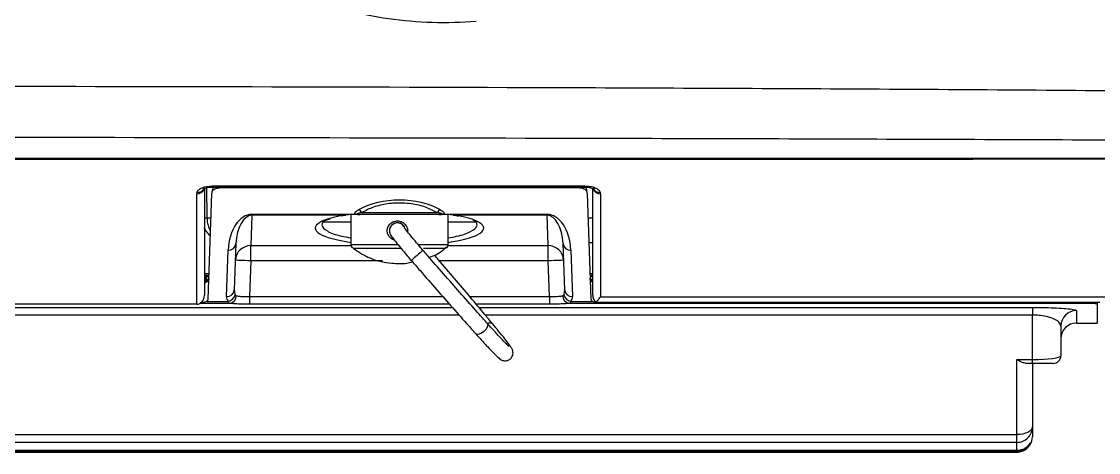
# Model space of a CAD drawing. Extents: x 14.8 to 109.8, y 1.6 to 86.6.
# Drawn here: x 75.294 to 79.454, y 31.903 to 33.568 of the extents above; entities that cross this region are included whole.
import ezdxf

# ---------------------------------------------------------------- set-up
doc = ezdxf.new("R2010")
doc.units = 0
doc.header["$MEASUREMENT"] = 0
doc.layers.add('OBJECT', color=7, linetype='CONTINUOUS')

msp = doc.modelspace()

# ---------------------------------------------------------------- linework, layer by layer
at = {"layer": 'OBJECT'}
for p, q in [((76.0003, 32.9228), (76.0003, 32.5104)), ((76.0113, 32.8095), (76.01, 32.9262)), ((76.0303, 32.9326), (77.4703, 32.9326)), ((76.0303, 32.9326), (76.0303, 32.9286)), ((76.0303, 32.9286), (77.4703, 32.9286)), ((77.4396, 32.9253), (76.0679, 32.9253)), ((77.4703, 32.9326), (77.4703, 32.9286)), ((77.5003, 32.5104), (77.5003, 32.9217)), ((75.9703, 32.4758), (75.9703, 32.9026)), ((76.0144, 32.4955), (76.0286, 32.9037)), ((77.4789, 32.9037), (77.4931, 32.4955)), ((77.5303, 32.9026), (77.5303, 32.5046)), ((76.6087, 32.8298), (76.8988, 32.8298)), ((76.0113, 32.8095), (76.0253, 32.8095)), ((76.1837, 32.8199), (76.1796, 32.7022)), ((76.1837, 32.8232), (76.5823, 32.8232)), ((76.1837, 32.8199), (76.1837, 32.8232)), ((76.5374, 32.8199), (76.1837, 32.8199)), ((76.5663, 32.7923), (76.4564, 32.7923)), ((76.5285, 32.8176), (76.5447, 32.8203)), ((76.5374, 32.8199), (76.5374, 32.8203)), ((76.545, 32.8203), (76.5374, 32.8203)), ((76.5847, 32.8223), (76.5563, 32.8223)), ((76.5663, 32.8223), (76.5663, 32.7069)), ((76.5847, 32.8223), (76.5823, 32.8232)), ((76.9054, 32.8223), (76.6022, 32.8223)), ((76.7485, 32.7898), (76.7452, 32.7898)), ((76.9252, 32.8232), (76.9229, 32.8223)), ((76.9513, 32.8223), (76.9229, 32.8223)), ((76.9252, 32.8232), (77.3238, 32.8232)), ((76.9413, 32.7069), (76.9413, 32.8223)), ((77.0511, 32.7923), (76.9413, 32.7923)), ((76.9702, 32.8203), (76.9625, 32.8203)), ((76.9702, 32.8203), (76.9702, 32.8199)), ((77.3238, 32.8199), (76.9702, 32.8199)), ((77.3238, 32.8199), (77.3238, 32.8232)), ((77.3279, 32.7022), (77.3238, 32.8199)), ((77.4822, 32.8095), (77.5003, 32.8095)), ((76.1219, 32.7099), (76.1156, 32.5304)), ((76.1796, 32.6434), (76.1796, 32.7022)), ((76.1796, 32.7022), (76.5668, 32.7022)), ((76.5663, 32.7069), (76.7468, 32.7069)), ((76.8257, 32.7069), (76.9411, 32.7069)), ((76.9407, 32.7022), (77.3279, 32.7022)), ((76.9411, 32.7069), (76.9413, 32.7069)), ((77.3279, 32.6434), (77.3279, 32.7022)), ((77.3919, 32.5304), (77.3857, 32.7099)), ((77.5003, 32.713), (77.4855, 32.713)), ((76.0856, 32.5054), (76.0919, 32.6849)), ((76.5721, 32.6943), (76.5708, 32.6943)), ((76.5755, 32.691), (76.5721, 32.6943)), ((76.76, 32.691), (76.5755, 32.691)), ((76.9294, 32.691), (76.846, 32.691)), ((76.9328, 32.6943), (76.9294, 32.691)), ((76.932, 32.691), (76.9354, 32.6943)), ((76.9367, 32.6943), (76.9328, 32.6943)), ((77.4156, 32.6849), (77.4219, 32.5054)), ((76.1796, 32.6434), (76.1748, 32.5056)), ((76.6887, 32.6434), (76.1796, 32.6434)), ((76.7996, 32.6444), (76.7997, 32.6444)), ((77.3279, 32.6434), (76.9077, 32.6434)), ((77.3327, 32.5056), (77.3279, 32.6434)), ((76.0003, 32.5946), (76.0178, 32.5946)), ((76.0176, 32.5868), (76.0003, 32.5868)), ((76.0054, 32.5815), (76.0003, 32.5815)), ((76.007, 32.5815), (76.0048, 32.5815)), ((76.0054, 32.5815), (76.0054, 32.5691)), ((77.4897, 32.5946), (77.5003, 32.5946)), ((77.5003, 32.5868), (77.49, 32.5868)), ((76.0054, 32.5691), (76.0003, 32.5691)), ((76.0003, 32.566), (76.0051, 32.566)), ((76.0003, 32.5593), (76.0021, 32.5593)), ((76.0051, 32.5599), (76.0051, 32.566)), ((76.0062, 32.5692), (76.0054, 32.5691)), ((76.1748, 32.5056), (76.1748, 32.4757)), ((76.1748, 32.5056), (76.9206, 32.5056)), ((77.025, 32.5056), (77.3327, 32.5056)), ((77.3327, 32.5056), (77.3327, 32.4757)), ((77.5303, 32.5046), (79.6698, 32.5046)), ((73.4788, 32.4633), (76.9578, 32.4633)), ((75.9703, 32.4758), (73.4893, 32.4758)), ((76.0973, 32.4788), (75.9827, 32.4788)), ((76.0088, 32.4866), (76.0912, 32.4866)), ((76.9469, 32.4757), (76.1748, 32.4757)), ((77.3327, 32.4757), (77.0502, 32.4757)), ((77.0605, 32.4633), (79.1988, 32.4633)), ((79.4268, 32.4788), (77.4102, 32.4788)), ((77.4163, 32.4866), (77.4987, 32.4866)), ((79.4593, 32.4826), (77.5124, 32.4826)), ((77.5234, 32.4826), (77.5235, 32.4813)), ((77.5235, 32.4813), (79.3888, 32.4813)), ((79.1988, 32.4633), (79.1988, 32.4335)), ((79.3888, 32.4813), (79.3888, 32.4826)), ((79.4488, 32.4826), (79.4488, 32.4756)), ((79.4488, 32.4756), (79.4488, 32.4027)), ((76.9843, 32.4335), (73.4788, 32.4335)), ((79.1988, 32.4335), (77.0856, 32.4335)), ((79.1988, 32.2617), (79.1988, 32.4335)), ((79.3688, 32.4511), (79.3688, 32.4027)), ((79.3088, 32.3912), (79.3088, 32.2767)), ((79.3688, 32.4027), (79.4488, 32.4027)), ((79.1388, 32.2617), (79.1988, 32.2617)), ((79.1388, 31.9717), (79.1388, 32.2617)), ((79.1988, 32.2467), (79.1784, 32.2467)), ((79.1988, 32.2467), (79.1988, 32.2617)), ((79.1988, 32.2467), (79.1988, 32.0017)), ((79.2788, 32.2467), (79.1988, 32.2467)), ((79.1988, 32.0017), (79.1988, 31.9627)), ((73.4788, 31.9717), (79.1388, 31.9717)), ((79.1388, 31.9417), (79.1388, 31.9717)), ((79.1388, 31.9417), (73.4788, 31.9417)), ((79.1388, 31.9098), (79.1388, 31.9417)), ((79.1907, 31.938), (79.1907, 31.9398)), ((79.1388, 31.9098), (73.9232, 31.9098)), ((79.1388, 31.908), (73.9234, 31.908)), ((79.1388, 31.9047), (73.9237, 31.9047)), ((79.1388, 31.9038), (73.9237, 31.9038)), ((79.1388, 31.9027), (73.9238, 31.9027)), ((79.1388, 31.9047), (79.1388, 31.908)), ((79.1388, 31.9027), (79.1388, 31.9038))]:
    msp.add_line(p, q, dxfattribs=at)
at = {"layer": 'OBJECT', "flags": 128}
for points in [[(76.1796, 32.6434), (76.1679, 32.6438), (76.1566, 32.6442), (76.1463, 32.6446), (76.1372, 32.6449), (76.1297, 32.6452), (76.1242, 32.6454), (76.1208, 32.6455), (76.1196, 32.6455)], [(77.3879, 32.6455), (77.3867, 32.6455), (77.3833, 32.6454), (77.3778, 32.6452), (77.3703, 32.6449), (77.3612, 32.6446), (77.3509, 32.6442), (77.3396, 32.6438), (77.3279, 32.6434)], [(77.0931, 32.4015), (77.0935, 32.401), (77.0951, 32.3952), (77.093, 32.3873), (77.0875, 32.3784), (77.0795, 32.3701), (77.0701, 32.3634), (77.0609, 32.3595), (77.0532, 32.359), (77.0485, 32.3614)], [(77.0933, 32.4017), (77.0982, 32.4033), (77.1066, 32.4039), (77.1126, 32.401), (77.113, 32.4006)], [(79.1988, 32.0017), (79.1976, 31.9958), (79.1942, 31.9902), (79.1886, 31.985), (79.1812, 31.9805), (79.1721, 31.9767), (79.1617, 31.974), (79.1505, 31.9722), (79.1388, 31.9717)]]:
    msp.add_lwpolyline(points, dxfattribs=at)
at = {"layer": 'OBJECT'}
for centre, radius, start, end in [((75.9718, 32.9317), 0.0292, 267.0157, 339.8694), ((75.9755, 32.9344), 0.026, 260.9013, 339.4412), ((77.5252, 32.9344), 0.026, 200.64, 279.0965), ((77.5288, 32.9317), 0.0292, 200.0489, 272.9901), ((76.5801, 32.8088), 0.0355, 36.1048, 64.2516), ((76.9275, 32.8088), 0.0355, 115.7476, 143.896), ((76.5404, 32.8332), 0.0137, 257.3235, 280.1733), ((76.5374, 32.8493), 0.03, 280.3911, 284.774), ((76.5603, 32.7623), 0.06, 90, 104.774), ((76.5886, 32.796), 0.0279, 86.471, 103.0407), ((76.7452, 32.7598), 0.03, 30.8712, 90.1339), ((76.9189, 32.796), 0.0279, 76.9594, 93.529), ((76.9472, 32.7623), 0.06, 75.226, 90), ((76.9702, 32.8493), 0.03, 255.226, 259.6089), ((76.9672, 32.8332), 0.0137, 259.8267, 282.6764), ((76.0939, 32.7129), 0.0281, 265.8173, 353.8344), ((76.1789, 32.6429), 0.0593, 89.3497, 177.431), ((76.5863, 32.7069), 0.02, 180, 219.2665), ((76.9213, 32.7069), 0.02, 320.7335, 0), ((77.3286, 32.6429), 0.0593, 2.569, 90.6503), ((77.4136, 32.7129), 0.0281, 186.1656, 274.1827), ((77.2292, 32.1931), 0.623, 128.0624, 133.5824), ((76.0578, 32.5723), 0.0516, 169.6525, 183.3978), ((76.0116, 32.6368), 0.0711, 264.7904, 271.7766), ((77.4959, 32.6344), 0.0688, 268.3016, 273.7016), ((76.0877, 32.5334), 0.0281, 265.8167, 353.8349), ((76.0859, 32.5205), 0.0344, 278.8553, 345.0372), ((76.0939, 32.5079), 0.0292, 276.6998, 359.9554), ((77.4136, 32.5079), 0.0292, 180.0446, 263.3002), ((77.4216, 32.5205), 0.0344, 194.9628, 261.1447), ((77.4199, 32.5334), 0.0281, 186.1663, 274.1827), ((79.3687, 32.3912), 0.06, 89.954, 179.9535), ((79.3688, 32.3427), 0.06, 90, 180), ((79.2788, 32.2767), 0.03, 270, 0), ((79.1388, 32.0017), 0.06, 269.9632, 359.9634), ((79.1388, 31.9627), 0.06, 330, 0)]:
    msp.add_arc(centre, radius, start, end, dxfattribs=at)
for centre, major_axis, ratio, start_param, end_param in [((76.0887, 32.9032), (0.0021, 0.06), 0.999788, 1.168392, 1.525218), ((77.4189, 32.9032), (-0.0021, 0.06), 0.999788, 4.757968, 5.118989), ((76.0303, 32.9026), (0.06, 0), 0.551689, 2.956112, 3.141593), ((76.0886, 32.9004), (0.0021, 0.0955), 0.628168, 1.504953, 1.550532), ((76.7538, 32.7353), (0.2355, 0), 0.605078, 0.833588, 2.308005), ((77.419, 32.9004), (-0.0021, 0.0955), 0.628168, 4.732654, 4.778232), ((77.4703, 32.9026), (0.06, 0), 0.551689, 0, 0.185481), ((76.1818, 32.68), (0.0032, 0.1432), 0.628168, 0.013932, 1.550532), ((76.1818, 32.706), (0.0027, 0.1138), 0.526839, 0.012832, 1.549432), ((76.7538, 32.7697), (0.3257, 0), 0.206297, 2.297434, 3.469597), ((76.7538, 32.7697), (0.3257, 0), 0.206297, 5.908095, 7.127344), ((77.3257, 32.68), (-0.0032, 0.1432), 0.628168, 4.732654, 6.269254), ((77.3257, 32.706), (-0.0027, 0.1138), 0.526839, 4.733753, 6.270353), ((76.7538, 32.7697), (0.3257, 0), 0.206297, 3.469597, 4.099021), ((76.7538, 32.7697), (0.3257, 0), 0.206297, 5.325757, 5.908095), ((76.0727, 32.4428), (0.0153, 0.4253), 0.176213, 1.275524, 1.283266), ((75.9703, 32.5104), (0, 0.0346), 0.866025, 3.141593, 4.712389), ((75.9844, 32.4956), (0.03, 0.0003), 0.526539, 5.657641, 6.260065), ((76.1757, 32.5054), (0.0901, 0.0015), 0.570541, 3.112036, 3.486749), ((76.1757, 32.5315), (0.0596, 0.0093), 0.848806, 2.979721, 3.354433), ((77.3318, 32.5315), (0.0596, -0.0093), 0.848806, 6.070345, 6.445057), ((77.3318, 32.5054), (0.0901, -0.0015), 0.570541, 5.938029, 6.312742), ((77.5232, 32.4956), (0.03, -0.0003), 0.526539, 3.164713, 3.767137), ((77.5303, 32.5104), (0, -0.0346), 0.866025, 4.712389, 5.643145), ((79.1988, 32.2767), (0.11, 0), 0.136364, 4.712389, 6.283185)]:
    msp.add_ellipse(centre, major_axis=major_axis, ratio=ratio, start_param=start_param, end_param=end_param, dxfattribs=at)
for points, knots in [([(77.0499, 33.5686), (76.9938, 33.564), (76.9373, 33.5625), (76.8233, 33.5659), (76.767, 33.5708), (76.5999, 33.5946), (76.491, 33.6227), (76.2782, 33.7039), (76.1782, 33.7557), (76.0379, 33.8492), (75.9927, 33.883), (75.9056, 33.9563), (75.8645, 33.9951), (75.7483, 34.1175), (75.6804, 34.2071), (75.6078, 34.3293), (75.5939, 34.3541), (75.5678, 34.4043), (75.5555, 34.4297), (75.5208, 34.5066), (75.5006, 34.559), (75.466, 34.666), (75.4516, 34.7206), (75.4346, 34.8041), (75.4297, 34.8322), (75.4216, 34.8883), (75.4183, 34.9164), (75.4108, 35.0008), (75.409, 35.0573), (75.4117, 35.1705), (75.4163, 35.2275), (75.424, 35.284)], [0, 0, 0, 0, 0.0625, 0.0625, 0.125, 0.125, 0.25, 0.25, 0.375, 0.375, 0.4375, 0.4375, 0.5, 0.5, 0.625, 0.625, 0.65625, 0.65625, 0.6875, 0.6875, 0.75, 0.75, 0.8125, 0.8125, 0.84375, 0.84375, 0.875, 0.875, 0.9375, 0.9375, 1, 1, 1, 1]), ([(74.8971, 33.3186), (75.7053, 33.3177), (76.5133, 33.3162), (77.725, 33.312), (78.1289, 33.3102), (78.9363, 33.3058), (79.3399, 33.303), (79.7434, 33.2994)], [0, 0, 0, 0, 0.5, 0.5, 0.75, 0.75, 1, 1, 1, 1]), ([(79.7302, 33.1086), (79.3277, 33.1105), (78.9251, 33.112), (78.1199, 33.1146), (77.7172, 33.1157), (76.509, 33.1184), (75.7034, 33.1195), (74.8977, 33.1201)], [0, 0, 0, 0, 0.25, 0.25, 0.5, 0.5, 1, 1, 1, 1]), ([(74.8927, 33.0407), (75.6979, 33.0407), (76.5031, 33.0407), (78.1135, 33.0407), (78.9187, 33.0407), (79.7239, 33.0404)], [0, 0, 0, 0, 0.5, 0.5, 1, 1, 1, 1]), ([(79.7235, 33.0362), (78.9183, 33.0355), (78.1132, 33.0351), (76.503, 33.0346), (75.6979, 33.0345), (74.8927, 33.0344)], [0, 0, 0, 0, 0.5, 0.5, 1, 1, 1, 1]), ([(75.9714, 32.9087), (75.9725, 32.9121), (75.9749, 32.9153), (75.982, 32.9213), (75.9866, 32.9239), (76.0028, 32.9303), (76.0164, 32.9326), (76.0303, 32.9326)], [0, 0, 0, 0, 0.25, 0.25, 0.5, 0.5, 1, 1, 1, 1]), ([(75.9979, 32.9214), (75.9979, 32.9214), (75.9979, 32.9214), (76.0008, 32.9233), (76.0066, 32.9256), (76.0158, 32.9277), (76.0243, 32.9288), (76.0294, 32.9285), (76.0303, 32.9285)], [0, 0, 0, 0, 0.105487, 0.269375, 0.460334, 0.675262, 0.940725, 1, 1, 1, 1]), ([(76.0679, 32.9253), (76.0628, 32.9251), (76.0527, 32.9247), (76.0402, 32.9208), (76.0321, 32.9155), (76.0292, 32.911), (76.0289, 32.9085), (76.0289, 32.908)], [0, 0, 0, 0, 0.263027, 0.519587, 0.738532, 0.946129, 1, 1, 1, 1]), ([(77.4787, 32.908), (77.4782, 32.91), (77.4771, 32.9138), (77.4708, 32.9189), (77.4616, 32.9228), (77.4507, 32.925), (77.4431, 32.9252), (77.4396, 32.9253)], [0, 0, 0, 0, 0.201136, 0.402144, 0.607067, 0.819004, 1, 1, 1, 1]), ([(77.4703, 32.9326), (77.4773, 32.9326), (77.484, 32.9321), (77.4971, 32.9299), (77.5032, 32.9282), (77.514, 32.9239), (77.5186, 32.9213), (77.5257, 32.9154), (77.5281, 32.9121), (77.5293, 32.9087)], [0, 0, 0, 0, 0.25, 0.25, 0.5, 0.5, 0.75, 0.75, 1, 1, 1, 1]), ([(77.4703, 32.9285), (77.4714, 32.9285), (77.4772, 32.9287), (77.4866, 32.9274), (77.4962, 32.9248), (77.5011, 32.9226), (77.5031, 32.9211), (77.5029, 32.9214), (77.5028, 32.9214)], [0, 0, 0, 0, 0.06754, 0.367621, 0.60303, 0.795943, 0.954802, 1, 1, 1, 1]), ([(76.5823, 32.8232), (76.5819, 32.8238), (76.5808, 32.8252), (76.581, 32.8281), (76.5842, 32.8339), (76.5906, 32.8378), (76.5955, 32.8408)], [0, 0, 0, 0, 0.085109, 0.240885, 0.42381, 1, 1, 1, 1]), ([(76.6087, 32.8298), (76.6039, 32.8288), (76.5977, 32.8276), (76.5921, 32.8256), (76.5905, 32.8247), (76.5903, 32.8241), (76.5903, 32.8239), (76.5903, 32.8239)], [0, 0, 0, 0, 0.65493, 0.832382, 0.952179, 0.987427, 1, 1, 1, 1]), ([(76.8988, 32.8298), (76.8845, 32.8372), (76.8559, 32.8523), (76.7984, 32.8656), (76.7368, 32.8682), (76.6779, 32.8595), (76.6361, 32.8451), (76.6157, 32.8337), (76.6087, 32.8298)], [0, 0, 0, 0, 0.182131, 0.364916, 0.554885, 0.728718, 0.907873, 1, 1, 1, 1]), ([(76.9172, 32.8239), (76.9172, 32.824), (76.9172, 32.8244), (76.9164, 32.8252), (76.9133, 32.8265), (76.9072, 32.8281), (76.9017, 32.8292), (76.8988, 32.8298)], [0, 0, 0, 0, 0.037605, 0.087861, 0.251537, 0.6037, 1, 1, 1, 1]), ([(76.912, 32.8408), (76.9149, 32.8391), (76.9206, 32.8357), (76.9255, 32.8306), (76.9271, 32.8262), (76.9258, 32.8241), (76.9252, 32.8232)], [0, 0, 0, 0, 0.340366, 0.669763, 0.85731, 1, 1, 1, 1]), ([(76.0003, 32.8093), (76.0012, 32.8093), (76.0042, 32.8093), (76.0084, 32.8094), (76.0113, 32.8095)], [0, 0, 0, 0, 0.293913, 1, 1, 1, 1]), ([(76.0236, 32.7593), (76.0218, 32.7629), (76.0171, 32.772), (76.0126, 32.7891), (76.0117, 32.8027), (76.0113, 32.8095)], [0, 0, 0, 0, 0.242372, 0.624338, 1, 1, 1, 1]), ([(76.4564, 32.7923), (76.4551, 32.7886), (76.4508, 32.7773), (76.4703, 32.7585), (76.5121, 32.7413), (76.5535, 32.7347), (76.5663, 32.7326)], [0, 0, 0, 0, 0.161031, 0.504806, 0.847839, 1, 1, 1, 1]), ([(76.4564, 32.7923), (76.4569, 32.793), (76.4601, 32.7979), (76.4737, 32.8024), (76.4853, 32.8062)], [0, 0, 0, 0, 0.145436, 1, 1, 1, 1]), ([(76.5374, 32.8203), (76.5374, 32.8203), (76.5396, 32.8207), (76.5457, 32.8219), (76.5524, 32.8221), (76.5563, 32.8223)], [0, 0, 0, 0, 0.010858, 0.41961, 1, 1, 1, 1]), ([(76.6022, 32.8223), (76.602, 32.8223), (76.6016, 32.8223), (76.6, 32.8223), (76.5969, 32.8223), (76.5917, 32.8223), (76.5873, 32.8223), (76.5847, 32.8223)], [0, 0, 0, 0, 0.022868, 0.086638, 0.282353, 0.577731, 1, 1, 1, 1]), ([(76.5903, 32.8239), (76.5904, 32.8237), (76.5906, 32.8234), (76.5912, 32.8231), (76.5919, 32.8228), (76.5929, 32.8226), (76.595, 32.8224), (76.5981, 32.8223), (76.6007, 32.8223), (76.6022, 32.8223)], [0, 0, 0, 0, 0.084372, 0.155312, 0.199485, 0.291288, 0.385249, 0.655178, 1, 1, 1, 1]), ([(76.7061, 32.7598), (76.7062, 32.7622), (76.7065, 32.7671), (76.7096, 32.7766), (76.7173, 32.7869), (76.7301, 32.7957), (76.7455, 32.7985), (76.761, 32.7957), (76.7739, 32.7869), (76.7818, 32.7766), (76.7848, 32.7671), (76.7856, 32.7608), (76.7851, 32.757), (76.7849, 32.7556)], [0, 0, 0, 0, 0.0589226, 0.1166448, 0.2385108, 0.3621193, 0.4834853, 0.604773, 0.7285323, 0.8504173, 0.9081997, 0.9672357, 1, 1, 1, 1]), ([(76.7742, 32.7728), (76.7738, 32.7738), (76.7723, 32.7772), (76.7682, 32.782), (76.7625, 32.7866), (76.755, 32.7901), (76.7459, 32.7916), (76.7368, 32.7901), (76.7294, 32.7866), (76.7237, 32.7821), (76.7192, 32.7763), (76.7157, 32.7688), (76.7152, 32.7632), (76.7148, 32.7598)], [0, 0, 0, 0, 0.039335, 0.130113, 0.220824, 0.299442, 0.42011, 0.54066, 0.619277, 0.710023, 0.800756, 0.87938, 1, 1, 1, 1]), ([(76.7452, 32.7898), (76.7418, 32.7894), (76.7347, 32.7887), (76.725, 32.7829), (76.7183, 32.7745), (76.7153, 32.7656), (76.7148, 32.758), (76.7158, 32.7519), (76.7174, 32.7475), (76.719, 32.7441), (76.7217, 32.7395), (76.7267, 32.7325), (76.7387, 32.717), (76.7586, 32.6927), (76.7802, 32.6671), (76.7942, 32.6507), (76.7996, 32.6444)], [0, 0, 0, 0, 0.04247, 0.087057, 0.133625, 0.170224, 0.201212, 0.228076, 0.251175, 0.274963, 0.312168, 0.416055, 0.572949, 0.738576, 0.89987, 1, 1, 1, 1]), ([(76.9054, 32.8223), (76.9065, 32.8223), (76.9084, 32.8223), (76.9113, 32.8223), (76.9134, 32.8225), (76.915, 32.8227), (76.916, 32.823), (76.9167, 32.8233), (76.9171, 32.8237), (76.9172, 32.8239), (76.9172, 32.8239)], [0, 0, 0, 0, 0.272197, 0.458285, 0.654902, 0.743667, 0.818905, 0.894606, 0.983189, 1, 1, 1, 1]), ([(76.9229, 32.8223), (76.9197, 32.8223), (76.9149, 32.8223), (76.9094, 32.8223), (76.9067, 32.8223), (76.9055, 32.8223), (76.9054, 32.8223)], [0, 0, 0, 0, 0.5091969, 0.7806652, 0.9771074, 1, 1, 1, 1]), ([(76.9413, 32.7325), (76.9526, 32.7343), (76.9912, 32.7403), (77.0327, 32.7563), (77.0565, 32.7753), (77.0526, 32.7876), (77.0511, 32.7923)], [0, 0, 0, 0, 0.134294, 0.458688, 0.79266, 1, 1, 1, 1]), ([(76.9513, 32.8223), (76.9552, 32.8221), (76.9618, 32.8219), (76.9679, 32.8207), (76.9701, 32.8203), (76.9702, 32.8203)], [0, 0, 0, 0, 0.58039, 0.989142, 1, 1, 1, 1]), ([(76.9628, 32.8203), (76.966, 32.8198), (76.9731, 32.8188), (76.9786, 32.8175), (76.9817, 32.8167)], [0, 0, 0, 0, 0.4440016, 1, 1, 1, 1]), ([(77.0364, 32.8016), (77.0405, 32.7999), (77.048, 32.7969), (77.0501, 32.7937), (77.0511, 32.7923)], [0, 0, 0, 0, 0.555424, 1, 1, 1, 1]), ([(76.0229, 32.7397), (76.0186, 32.7442), (76.01, 32.7532), (76.0026, 32.7641), (76.0004, 32.7704), (76.0003, 32.7705)], [0, 0, 0, 0, 0.496688, 0.992277, 1, 1, 1, 1]), ([(76.7332, 32.7243), (76.7324, 32.7244), (76.7264, 32.7254), (76.7174, 32.7329), (76.7096, 32.7428), (76.7065, 32.7524), (76.7062, 32.7573), (76.7061, 32.7598)], [0, 0, 0, 0, 0.0561018, 0.378504, 0.6962483, 0.8465718, 1, 1, 1, 1]), ([(76.7148, 32.7598), (76.7152, 32.7564), (76.7158, 32.7508), (76.718, 32.7452), (76.7195, 32.7433), (76.7197, 32.7431)], [0, 0, 0, 0, 0.580691, 0.958908, 1, 1, 1, 1]), ([(76.845, 32.6836), (76.8406, 32.6888), (76.8278, 32.7037), (76.8075, 32.7277), (76.7877, 32.7519), (76.7764, 32.7662), (76.7719, 32.7726), (76.7719, 32.7726), (76.7719, 32.7727)], [0, 0, 0, 0, 0.121626, 0.355356, 0.589038, 0.820118, 0.950187, 1, 1, 1, 1]), ([(76.5755, 32.691), (76.5937, 32.6791), (76.6387, 32.6497), (76.7019, 32.6346), (76.7529, 32.6332), (76.7799, 32.6328), (76.7964, 32.638), (76.8034, 32.6401)], [0, 0, 0, 0, 0.271126, 0.667529, 0.785214, 0.910124, 1, 1, 1, 1]), ([(77.0931, 32.4014), (77.083, 32.4127), (77.0537, 32.4455), (77.0026, 32.5032), (76.9399, 32.5744), (76.887, 32.6351), (76.8554, 32.6717), (76.845, 32.6836)], [0, 0, 0, 0, 0.130875, 0.379941, 0.629178, 0.878459, 1, 1, 1, 1]), ([(76.8679, 32.6572), (76.8709, 32.658), (76.8938, 32.6636), (76.9129, 32.6783), (76.9294, 32.691)], [0, 0, 0, 0, 0.1322662, 1, 1, 1, 1]), ([(77.113, 32.4006), (77.1035, 32.4119), (77.0762, 32.4449), (77.0276, 32.5027), (76.967, 32.5742), (76.9201, 32.629), (76.8938, 32.6596), (76.8887, 32.6655)], [0, 0, 0, 0, 0.139414, 0.40492, 0.670482, 0.935996, 1, 1, 1, 1]), ([(76.7996, 32.6444), (76.8108, 32.6315), (76.8433, 32.5939), (76.8972, 32.5322), (76.9599, 32.4608), (77.0103, 32.404), (77.0391, 32.3719), (77.0485, 32.3614)], [0, 0, 0, 0, 0.130881, 0.380041, 0.629332, 0.878652, 1, 1, 1, 1]), ([(76.0175, 32.5838), (76.0169, 32.5834), (76.0157, 32.5827), (76.0121, 32.5818), (76.0082, 32.5814), (76.0057, 32.5816), (76.0048, 32.5817)], [0, 0, 0, 0, 0.249131, 0.514054, 0.8185612, 1, 1, 1, 1]), ([(77.5005, 32.5816), (77.5004, 32.5815), (77.4987, 32.5814), (77.4956, 32.5818), (77.492, 32.5826), (77.4907, 32.5834), (77.4901, 32.5837)], [0, 0, 0, 0, 0.022457, 0.389341, 0.703574, 1, 1, 1, 1]), ([(76.0172, 32.5755), (76.0172, 32.5755), (76.0171, 32.5745), (76.0167, 32.5708), (76.0142, 32.5654), (76.0088, 32.5606), (76.0042, 32.5597), (76.0021, 32.5593)], [0, 0, 0, 0, 0.0065041, 0.1369779, 0.5001639, 0.7718131, 1, 1, 1, 1]), ([(76.0172, 32.5762), (76.0165, 32.5752), (76.015, 32.5727), (76.0112, 32.5701), (76.0078, 32.5695), (76.0062, 32.5692)], [0, 0, 0, 0, 0.281257, 0.657113, 1, 1, 1, 1]), ([(77.5013, 32.5692), (77.4999, 32.5694), (77.4968, 32.5699), (77.4929, 32.5723), (77.4911, 32.5749), (77.4903, 32.5761)], [0, 0, 0, 0, 0.288509, 0.66416, 1, 1, 1, 1]), ([(77.5003, 32.5607), (77.5, 32.5607), (77.4973, 32.5614), (77.4934, 32.5656), (77.4908, 32.5708), (77.4904, 32.5745), (77.4903, 32.5755), (77.4903, 32.5755)], [0, 0, 0, 0, 0.043719, 0.380294, 0.830284, 0.991941, 1, 1, 1, 1]), ([(76.1191, 32.5117), (76.1197, 32.5106), (76.1205, 32.5092), (76.1219, 32.5082), (76.1227, 32.508), (76.1231, 32.5079)], [0, 0, 0, 0, 0.54918, 0.741903, 1, 1, 1, 1]), ([(76.1231, 32.5079), (76.1275, 32.5073), (76.1359, 32.5063), (76.1546, 32.5055), (76.1681, 32.5056), (76.1748, 32.5056)], [0, 0, 0, 0, 0.351916, 0.675911, 1, 1, 1, 1]), ([(77.3327, 32.5056), (77.34, 32.5056), (77.354, 32.5055), (77.3725, 32.5063), (77.3804, 32.5074), (77.3844, 32.5079)], [0, 0, 0, 0, 0.35155, 0.675685, 1, 1, 1, 1]), ([(77.3844, 32.5079), (77.3853, 32.5082), (77.3865, 32.5086), (77.3877, 32.5102), (77.3881, 32.5111), (77.3884, 32.5117)], [0, 0, 0, 0, 0.537789, 0.718632, 1, 1, 1, 1]), ([(77.5124, 32.4826), (77.5151, 32.4854), (77.518, 32.4886), (77.524, 32.4959), (77.5272, 32.5), (77.5303, 32.5046)], [0, 0, 0, 0, 0.5, 0.5, 1, 1, 1, 1]), ([(76.0088, 32.4866), (76.0067, 32.4854), (76.0026, 32.4831), (75.9937, 32.4816), (75.9872, 32.4814), (75.9841, 32.4813)], [0, 0, 0, 0, 0.336033, 0.671881, 1, 1, 1, 1]), ([(76.0973, 32.4788), (76.0966, 32.4791), (76.0941, 32.48), (76.0925, 32.4838), (76.0912, 32.4866)], [0, 0, 0, 0, 0.261552, 1, 1, 1, 1]), ([(76.1748, 32.4757), (76.1647, 32.4758), (76.1446, 32.4759), (76.1164, 32.477), (76.1038, 32.4782), (76.0973, 32.4788)], [0, 0, 0, 0, 0.324003, 0.648079, 1, 1, 1, 1]), ([(77.4102, 32.4788), (77.4043, 32.4783), (77.3924, 32.4771), (77.3647, 32.476), (77.3437, 32.4758), (77.3327, 32.4757)], [0, 0, 0, 0, 0.324312, 0.648533, 1, 1, 1, 1]), ([(77.4163, 32.4866), (77.4159, 32.4854), (77.4143, 32.4812), (77.412, 32.4798), (77.4102, 32.4788)], [0, 0, 0, 0, 0.275103, 1, 1, 1, 1]), ([(77.5235, 32.4813), (77.5201, 32.4814), (77.5135, 32.4816), (77.5047, 32.4832), (77.5007, 32.4855), (77.4987, 32.4866)], [0, 0, 0, 0, 0.343208, 0.686521, 1, 1, 1, 1]), ([(79.1988, 32.4633), (79.2156, 32.4632), (79.2491, 32.463), (79.2943, 32.4613), (79.3321, 32.4588), (79.3621, 32.4553), (79.3664, 32.4526), (79.3688, 32.4511)], [0, 0, 0, 0, 0.171484, 0.342454, 0.524201, 0.734968, 1, 1, 1, 1]), ([(79.4268, 32.4788), (79.4212, 32.4794), (79.4098, 32.4805), (79.3959, 32.4811), (79.3888, 32.4813)], [0, 0, 0, 0, 0.483533, 1, 1, 1, 1]), ([(79.4488, 32.4756), (79.4481, 32.476), (79.4467, 32.477), (79.4378, 32.4781), (79.4298, 32.4786), (79.4268, 32.4788)], [0, 0, 0, 0, 0.383292, 0.766618, 1, 1, 1, 1]), ([(79.3088, 32.3912), (79.3073, 32.3965), (79.3046, 32.4059), (79.2855, 32.418), (79.2613, 32.4266), (79.2336, 32.4318), (79.2116, 32.4334), (79.2007, 32.4335), (79.1988, 32.4335)], [0, 0, 0, 0, 0.283099, 0.5023, 0.683133, 0.844429, 0.972124, 1, 1, 1, 1]), ([(77.0485, 32.3614), (77.0541, 32.3551), (77.0706, 32.3368), (77.0947, 32.3105), (77.1179, 32.2861), (77.1318, 32.2723), (77.1396, 32.2656), (77.1444, 32.2619), (77.1513, 32.2585), (77.1593, 32.2565), (77.1693, 32.2571), (77.1795, 32.2615), (77.1874, 32.2694), (77.1916, 32.2786), (77.1926, 32.2869), (77.1919, 32.2935), (77.1904, 32.2985), (77.1883, 32.3033), (77.1846, 32.3097), (77.177, 32.3206), (77.161, 32.3416), (77.1391, 32.3689), (77.121, 32.3908), (77.113, 32.4006)], [0, 0, 0, 0, 0.050888, 0.148377, 0.246347, 0.345478, 0.397538, 0.434079, 0.451154, 0.467407, 0.486074, 0.506265, 0.52676, 0.544897, 0.560273, 0.574231, 0.588017, 0.6061, 0.642514, 0.725674, 0.820289, 0.920121, 1, 1, 1, 1]), ([(77.1772, 32.3124), (77.177, 32.3125), (77.1765, 32.313), (77.1697, 32.3192), (77.1563, 32.3327), (77.1346, 32.3558), (77.1122, 32.3803), (77.0974, 32.3967), (77.0931, 32.4014)], [0, 0, 0, 0, 0.074531, 0.226944, 0.431587, 0.663578, 0.90374, 1, 1, 1, 1]), ([(79.1784, 32.2467), (79.1734, 32.2473), (79.1611, 32.249), (79.147, 32.2566), (79.1388, 32.2616), (79.1388, 32.2617)], [0, 0, 0, 0, 0.402366, 0.993904, 1, 1, 1, 1]), ([(79.1907, 31.9398), (79.1868, 31.9343), (79.1789, 31.9233), (79.1603, 31.9121), (79.1462, 31.9106), (79.1388, 31.9098)], [0, 0, 0, 0, 0.322297, 0.6446, 1, 1, 1, 1]), ([(79.1388, 31.908), (79.1455, 31.9086), (79.1589, 31.91), (79.1779, 31.9205), (79.1863, 31.9319), (79.1907, 31.938)], [0, 0, 0, 0, 0.322226, 0.644455, 1, 1, 1, 1]), ([(79.1388, 31.9038), (79.1455, 31.9045), (79.1589, 31.9058), (79.1779, 31.9163), (79.1863, 31.9278), (79.1907, 31.9338)], [0, 0, 0, 0, 0.322268, 0.644541, 1, 1, 1, 1])]:
    msp.add_open_spline(points, degree=3, knots=knots, dxfattribs=at)
for points in [[(78.8195, 35.0371), (79.1061, 34.5335), (79.3923, 34.0304), (79.6783, 33.5279)], [(78.8674, 34.9829), (79.1399, 34.5038), (79.4122, 34.0253), (79.6843, 33.5472)]]:
    msp.add_open_spline(points, degree=3, dxfattribs=at)

doc.saveas('drawing.dxf')
